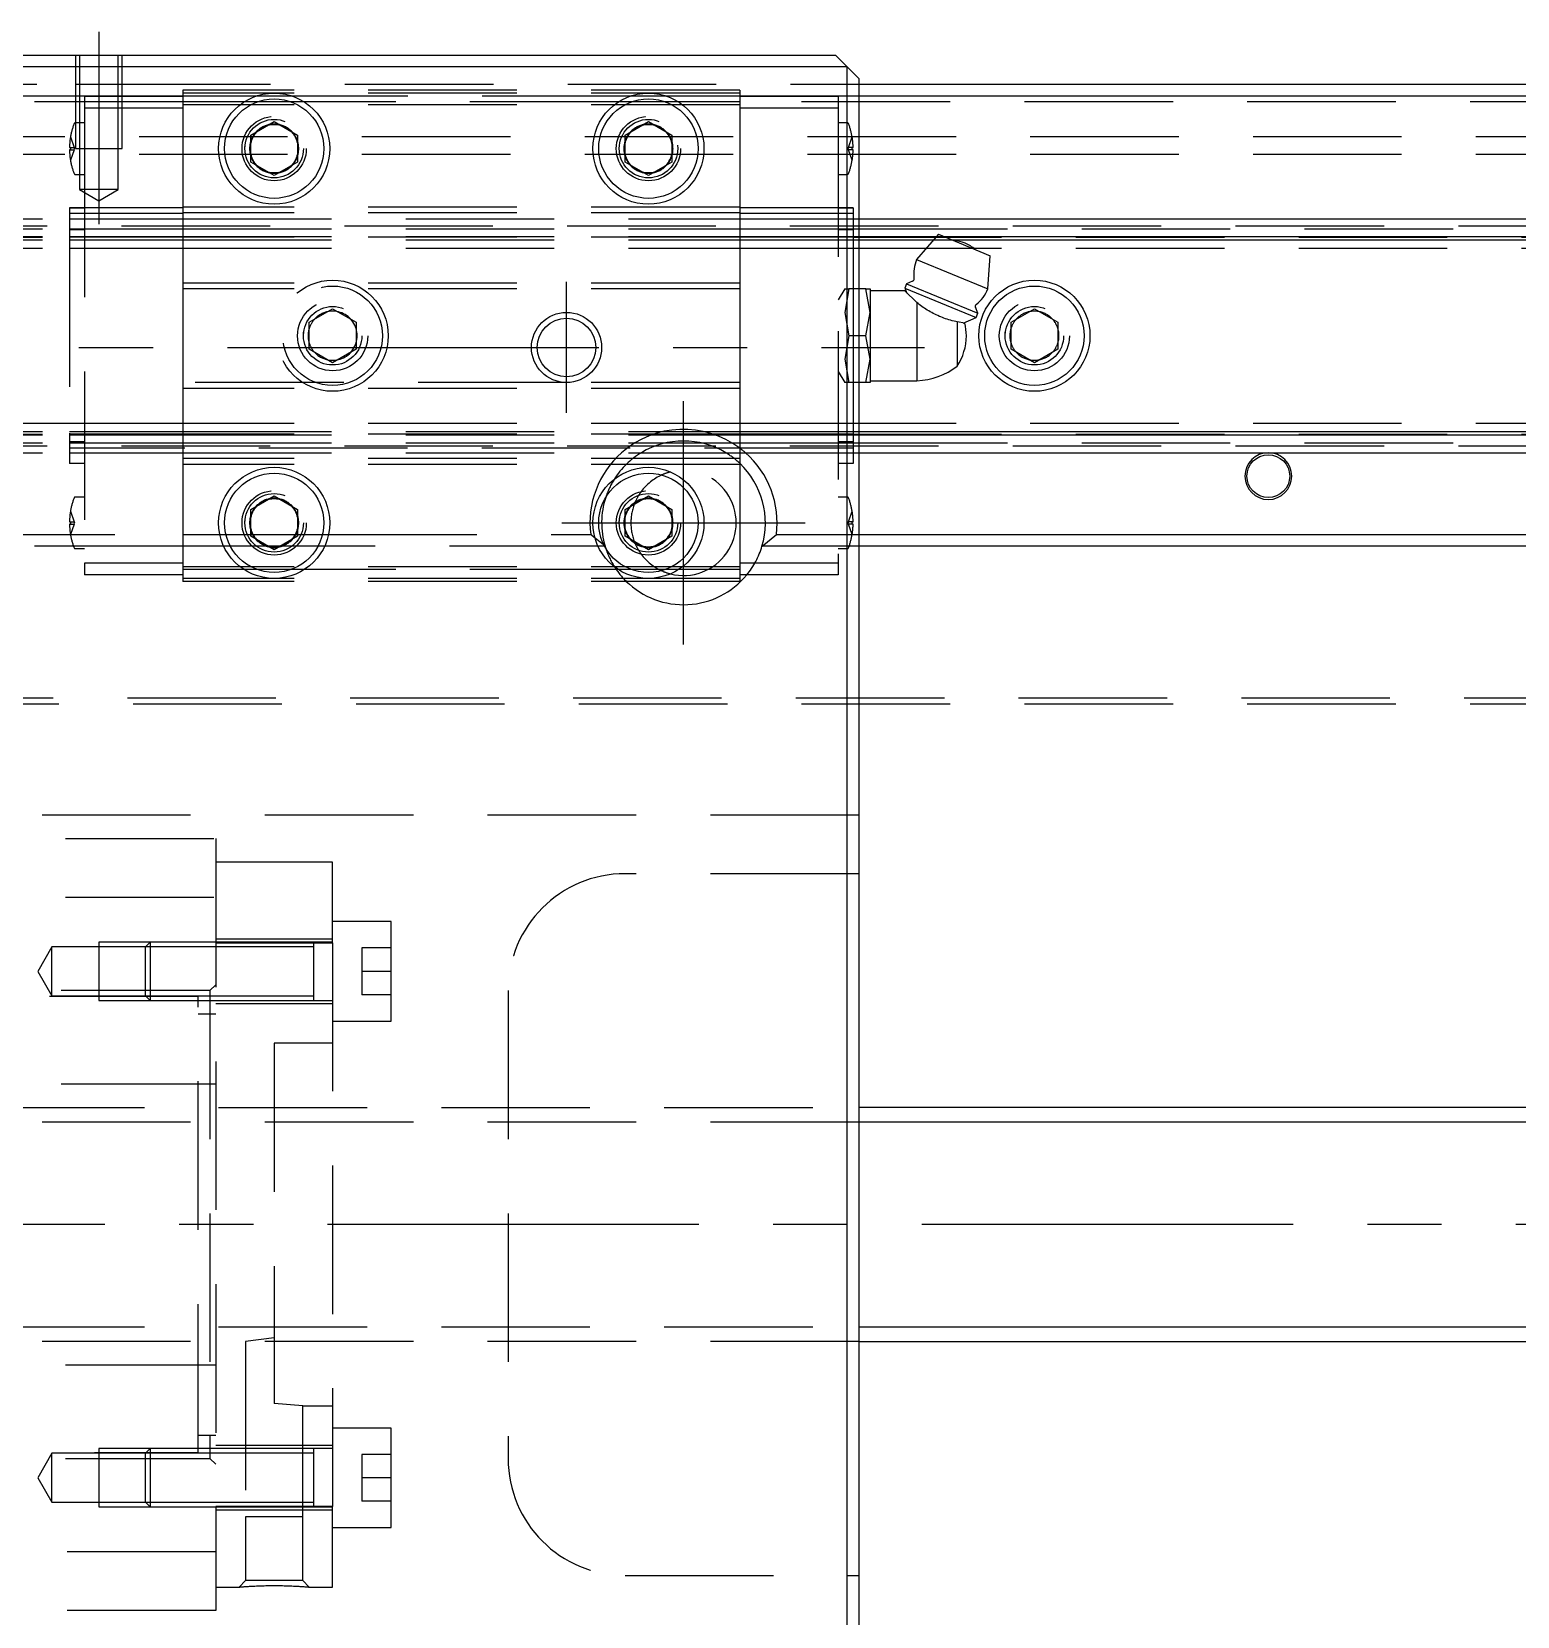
# Model space of a CAD drawing. Extents: x -12 to 975, y -350 to 120.
# Drawn here: x 354.3 to 481.3, y -33.5 to 102 of the extents above; entities that cross this region are included whole.
import ezdxf

# ---------------------------------------------------------------- set-up
doc = ezdxf.new("R2010")
doc.units = 0
doc.linetypes.add('CENTER', pattern=[50.8, 31.75, -6.35, 6.35, -6.35])
doc.linetypes.add('DASHED', pattern=[19.05, 12.7, -6.35])
doc.layers.get('0').update_dxf_attribs({"linetype": 'CONTINUOUS'})
doc.layers.add('CENTER', color=1, linetype='CENTER')

msp = doc.modelspace()

# ---------------------------------------------------------------- linework, layer by layer
at = {"color": 7, "linetype": 'CONTINUOUS'}
for p, q in [((424, 99), (276, 99)), ((277, 100), (423, 100)), ((423, 100), (424, 99)), ((424, 99), (425, 98)), ((424, -99), (424, 99)), ((425, 98), (425, -98)), ((425, 97.5), (698, 97.5)), ((699, 96.5), (425, 96.5)), ((373, 93.15), (375, 94.31)), ((375, 94.31), (377, 93.15)), ((405, 93.15), (407, 94.31)), ((407, 94.31), (409, 93.15)), ((373, 90.85), (373, 93.15)), ((377, 93.15), (377, 90.85)), ((405, 90.85), (405, 93.15)), ((409, 93.15), (409, 90.85)), ((375, 89.69), (373, 90.85)), ((377, 90.85), (375, 89.69)), ((407, 89.69), (405, 90.85)), ((409, 90.85), (407, 89.69)), ((425, 86), (700, 86)), ((425, 84.48), (431.63, 84.48)), ((425, 84.2), (431.38, 84.2)), ((431.8, 84.68), (429.93, 82.53)), ((431.8, 84.68), (436.23, 82.84)), ((432.27, 84.48), (700, 84.48)), ((432.95, 84.2), (700, 84.2)), ((436.03, 80), (436.23, 82.84)), ((429.93, 82.53), (436.03, 80)), ((425.6, 80), (425, 80)), ((425.6, 80), (425.96, 80)), ((425.96, 78), (425.6, 80)), ((425.96, 80), (425.96, 78)), ((429.07, 80.45), (428.92, 80.08)), ((428.92, 80.08), (429.1, 79.64)), ((428.92, 80.08), (435.02, 77.56)), ((429.58, 80.66), (429.07, 80.45)), ((429.07, 80.45), (435.17, 77.93)), ((428.92, 79.85), (425.96, 79.85)), ((429.96, 78.83), (428.92, 79.85)), ((430.05, 78.75), (429.96, 78.83)), ((429.96, 78.83), (429.96, 72.15)), ((430.16, 78.67), (430.05, 78.75)), ((430.26, 78.59), (430.16, 78.67)), ((430.37, 78.51), (430.26, 78.59)), ((425.6, 76), (425.96, 78)), ((425.96, 78), (425.96, 74)), ((430.48, 78.43), (430.37, 78.51)), ((430.6, 78.35), (430.48, 78.43)), ((430.72, 78.27), (430.6, 78.35)), ((430.84, 78.2), (430.72, 78.27)), ((430.96, 78.12), (430.84, 78.2)), ((431.09, 78.05), (430.96, 78.12)), ((431.22, 77.98), (431.09, 78.05)), ((431.35, 77.91), (431.22, 77.98)), ((431.48, 77.84), (431.35, 77.91)), ((431.61, 77.78), (431.48, 77.84)), ((431.74, 77.72), (431.61, 77.78)), ((431.88, 77.66), (431.74, 77.72)), ((432.01, 77.61), (431.88, 77.66)), ((432.14, 77.55), (432.01, 77.61)), ((432.27, 77.5), (432.14, 77.55)), ((432.41, 77.46), (432.27, 77.5)), ((432.53, 77.41), (432.41, 77.46)), ((432.69, 77.36), (432.53, 77.41)), ((432.84, 77.32), (432.69, 77.36)), ((432.98, 77.28), (432.84, 77.32)), ((433.13, 77.24), (432.98, 77.28)), ((433.27, 77.21), (433.13, 77.24)), ((433.9, 77.09), (435.02, 77.56)), ((435.17, 77.93), (434.96, 78.44)), ((435.02, 77.56), (435.17, 77.93)), ((438, 77.15), (440, 78.31)), ((440, 78.31), (442, 77.15)), ((425.6, 76), (425, 76)), ((425.96, 74), (425.6, 76)), ((433.4, 77.18), (433.27, 77.21)), ((434.06, 77.07), (433.4, 77.18)), ((433.4, 77.18), (433.4, 73.4)), ((438, 74.85), (438, 77.15)), ((442, 77.15), (442, 74.85)), ((440, 73.69), (438, 74.85)), ((442, 74.85), (440, 73.69)), ((425.6, 72), (425.96, 74)), ((425.96, 74), (425.96, 72)), ((425.6, 72), (425, 72)), ((425.96, 72), (425.6, 72)), ((425.96, 72.15), (429.96, 72.15)), ((425, 67.8), (700, 67.8)), ((425, 67.52), (700, 67.52)), ((425, 66), (700, 66)), ((373, 61.15), (375, 62.31)), ((373, 58.85), (373, 61.15)), ((375, 62.31), (377, 61.15)), ((377, 61.15), (377, 58.85)), ((405, 61.15), (407, 62.31)), ((405, 58.85), (405, 61.15)), ((407, 62.31), (409, 61.15)), ((409, 61.15), (409, 58.85)), ((375, 57.69), (373, 58.85)), ((377, 58.85), (375, 57.69)), ((407, 57.69), (405, 58.85)), ((409, 58.85), (407, 57.69)), ((425, 59), (522.06, 59)), ((523.29, 58), (425, 58)), ((643, 10), (425, 10)), ((425, -10), (643, -10))]:
    msp.add_line(p, q, dxfattribs=at)
at = {"color": 3, "linetype": 'DASHED'}
for p, q in [((358, 100), (358, 92)), ((358.35, 100), (358.35, 92)), ((361.65, 92), (361.65, 100)), ((362, 92), (362, 100)), ((342, 97.5), (358, 97.5)), ((358, 96.5), (342, 96.5)), ((358, 97.5), (362, 97.5)), ((362, 96.5), (358, 96.5)), ((362, 96.45), (358.77, 96.45)), ((358.77, 96.45), (358.77, 95.45)), ((362, 97.5), (425, 97.5)), ((367.2, 96.5), (362, 96.5)), ((367.2, 96.45), (362, 96.45)), ((367.2, 97), (367.2, 96)), ((414.8, 97), (367.2, 97)), ((414.8, 96.75), (367.2, 96.75)), ((373.48, 96.5), (367.2, 96.5)), ((376.52, 96.5), (373.48, 96.5)), ((405.48, 96.5), (376.52, 96.5)), ((408.52, 96.5), (405.48, 96.5)), ((414.8, 96.5), (408.52, 96.5)), ((414.8, 97), (414.8, 96)), ((425, 96.5), (414.8, 96.5)), ((423.23, 96.45), (414.8, 96.45)), ((423.23, 96.45), (423.23, 95.45)), ((367.2, 96), (332.8, 96)), ((358.77, 95.45), (358.77, 92)), ((362, 95.45), (358.77, 95.45)), ((367.2, 95.45), (362, 95.45)), ((367.2, 96), (367.2, 87)), ((372.44, 96), (367.2, 96)), ((414.8, 95.75), (367.2, 95.75)), ((373.56, 96), (372.44, 96)), ((376.44, 96), (373.56, 96)), ((377.56, 96), (376.44, 96)), ((404.44, 96), (377.56, 96)), ((405.56, 96), (404.44, 96)), ((408.44, 96), (405.56, 96)), ((409.56, 96), (408.44, 96)), ((414.8, 96), (409.56, 96)), ((414.8, 96), (414.8, 87)), ((699.5, 96), (414.8, 96)), ((423.23, 95.45), (414.8, 95.45)), ((423.23, 95.45), (423.23, 56.55)), ((358, 94.2), (357.99, 94.2)), ((358.77, 94.2), (358, 94.2)), ((424.01, 94.2), (423.23, 94.2)), ((700, 93), (0, 93)), ((357.58, 93), (357.9, 92.1)), ((372.5, 92), (372.53, 92.37)), ((409.48, 92.29), (409.5, 92)), ((424.1, 92.1), (424.42, 93)), ((700, 91.5), (0, 91.5)), ((357.5, 92.1), (357.58, 92.1)), ((357.58, 91.9), (357.5, 91.9)), ((357.58, 92.1), (357.9, 92.1)), ((357.58, 92.1), (357.58, 91.9)), ((357.9, 91.9), (357.58, 91)), ((357.58, 91.9), (357.9, 91.9)), ((357.9, 92.1), (357.94, 92)), ((357.9, 91.9), (357.94, 92)), ((358, 92), (362, 92)), ((358.35, 92), (358.35, 88.5)), ((358.77, 92), (358.77, 56.55)), ((361.65, 88.5), (361.65, 92)), ((424.1, 92.1), (424.06, 92)), ((424.1, 91.9), (424.06, 92)), ((424.42, 92.1), (424.1, 92.1)), ((424.42, 91), (424.1, 91.9)), ((424.42, 91.9), (424.1, 91.9)), ((424.42, 91.9), (424.42, 92.1)), ((424.42, 92.1), (424.5, 92.1)), ((424.5, 91.9), (424.42, 91.9)), ((357.99, 89.8), (358.77, 89.8)), ((423.23, 89.8), (424.01, 89.8)), ((358.35, 88.5), (360, 87.55)), ((361.65, 88.5), (358.35, 88.5)), ((360, 87.55), (361.65, 88.5)), ((358.77, 86.93), (357.5, 86.93)), ((357.5, 86.93), (357.5, 84.33)), ((358.77, 86.92), (357.5, 86.92)), ((367.2, 86.93), (358.77, 86.93)), ((367.2, 87), (367.2, 86.5)), ((414.8, 87), (367.2, 87)), ((414.8, 87), (414.8, 86.5)), ((423.23, 86.93), (414.8, 86.93)), ((424.5, 86.93), (423.23, 86.93)), ((424.5, 86.92), (423.23, 86.92)), ((424.5, 86.93), (424.5, 84.33)), ((0, 85.4), (700, 85.4)), ((342.5, 86), (357.5, 86)), ((358.77, 86.46), (357.5, 86.46)), ((357.5, 86), (367.2, 86)), ((367.2, 86.46), (358.77, 86.46)), ((367.2, 86.5), (367.2, 80.5)), ((414.8, 86.5), (367.2, 86.5)), ((367.2, 86), (414.8, 86)), ((414.8, 86.5), (414.8, 80.5)), ((423.23, 86.46), (414.8, 86.46)), ((414.8, 86), (423.23, 86)), ((424.5, 86.46), (423.23, 86.46)), ((423.23, 86), (424.5, 86)), ((424.5, 86), (425, 86)), ((342.5, 85.15), (357.5, 85.15)), ((342.5, 84.48), (357.5, 84.48)), ((342.5, 84.42), (357.5, 84.42)), ((342.5, 84.2), (357.5, 84.2)), ((357.5, 85.15), (367.2, 85.15)), ((357.5, 85.08), (358.77, 85.08)), ((357.5, 84.48), (367.2, 84.48)), ((367.2, 84.42), (357.5, 84.42)), ((357.5, 84.33), (357.5, 67.67)), ((357.5, 84.2), (367.2, 84.2)), ((367.2, 85.15), (414.8, 85.15)), ((367.2, 84.48), (414.8, 84.48)), ((414.8, 84.42), (367.2, 84.42)), ((367.2, 84.2), (414.8, 84.2)), ((414.8, 85.15), (423.23, 85.15)), ((414.8, 84.48), (423.23, 84.48)), ((423.23, 84.42), (414.8, 84.42)), ((414.8, 84.2), (423.23, 84.2)), ((423.23, 85.15), (424.5, 85.15)), ((423.23, 85.08), (424.5, 85.08)), ((423.23, 84.48), (424.5, 84.48)), ((424.5, 84.42), (423.23, 84.42)), ((423.23, 84.2), (424.5, 84.2)), ((424.5, 85.15), (425, 85.15)), ((424.5, 84.48), (425, 84.48)), ((424.5, 84.42), (700, 84.42)), ((424.5, 84.33), (424.5, 80)), ((424.5, 84.2), (425, 84.2)), ((425, 85.15), (700, 85.15)), ((431.38, 84.2), (432.95, 84.2)), ((431.63, 84.48), (432.27, 84.48)), ((342.5, 83.5), (357.5, 83.5)), ((357.5, 83.5), (367.2, 83.5)), ((367.2, 83.5), (414.8, 83.5)), ((414.8, 83.5), (423.23, 83.5)), ((423.23, 83.5), (424.5, 83.5)), ((424.5, 83.5), (700, 83.5)), ((367.2, 80.5), (367.2, 80)), ((414.8, 80.5), (367.2, 80.5)), ((367.2, 80), (367.2, 72)), ((414.8, 80), (367.2, 80)), ((414.8, 80.5), (414.8, 80)), ((414.8, 80), (414.8, 72)), ((423.78, 80), (423.23, 79.06)), ((423.78, 80), (424.13, 80)), ((424.13, 80), (423.78, 78)), ((425, 80), (424.13, 80)), ((424.5, 80), (424.5, 72)), ((378, 77.15), (380, 78.31)), ((380, 78.31), (382, 77.15)), ((423.78, 78), (424.13, 76)), ((377.5, 76), (377.53, 76.37)), ((378, 74.85), (378, 77.15)), ((382, 77.15), (382, 74.85)), ((424.13, 76), (423.78, 74)), ((425, 76), (424.13, 76)), ((437.5, 76), (437.53, 76.41)), ((380, 73.69), (378, 74.85)), ((382, 74.85), (380, 73.69)), ((423.78, 74), (424.13, 72)), ((367.2, 72), (367.2, 71.5)), ((400, 72), (367.2, 72)), ((414.8, 72), (400, 72)), ((414.8, 72), (414.8, 71.5)), ((423.23, 72.94), (423.78, 72)), ((424.13, 72), (423.78, 72)), ((425, 72), (424.13, 72)), ((424.5, 72), (424.5, 67.67)), ((367.2, 71.5), (367.2, 65.5)), ((414.8, 71.5), (367.2, 71.5)), ((414.8, 71.5), (414.8, 65.5)), ((357.5, 68.5), (342.5, 68.5)), ((342.5, 67.8), (357.5, 67.8)), ((367.2, 68.5), (357.5, 68.5)), ((357.5, 67.8), (367.2, 67.8)), ((414.8, 68.5), (367.2, 68.5)), ((367.2, 67.8), (414.8, 67.8)), ((423.23, 68.5), (414.8, 68.5)), ((414.8, 67.8), (423.23, 67.8)), ((424.5, 68.5), (423.23, 68.5)), ((423.23, 67.8), (424.5, 67.8)), ((700, 68.5), (424.5, 68.5)), ((424.5, 67.8), (425, 67.8)), ((0, 66.6), (700, 66.6)), ((342.5, 67.58), (357.5, 67.58)), ((342.5, 67.52), (357.5, 67.52)), ((342.5, 66.85), (357.5, 66.85)), ((357.5, 67.67), (357.5, 65.07)), ((367.2, 67.58), (357.5, 67.58)), ((357.5, 67.52), (367.2, 67.52)), ((358.77, 66.92), (357.5, 66.92)), ((357.5, 66.85), (367.2, 66.85)), ((424.5, 66.4), (357.5, 66.4)), ((414.8, 67.58), (367.2, 67.58)), ((367.2, 67.52), (414.8, 67.52)), ((367.2, 66.85), (414.8, 66.85)), ((423.23, 67.58), (414.8, 67.58)), ((414.8, 67.52), (423.23, 67.52)), ((414.8, 66.85), (423.23, 66.85)), ((424.5, 67.58), (423.23, 67.58)), ((423.23, 67.52), (424.5, 67.52)), ((424.5, 66.92), (423.23, 66.92)), ((423.23, 66.85), (424.5, 66.85)), ((424.5, 67.67), (424.5, 65.07)), ((424.5, 67.58), (700, 67.58)), ((424.5, 67.52), (425, 67.52)), ((424.5, 66.85), (425, 66.85)), ((425, 66.85), (700, 66.85)), ((342.5, 66), (357.5, 66)), ((357.5, 66), (367.2, 66)), ((358.77, 65.08), (357.5, 65.08)), ((358.77, 65.07), (357.5, 65.07)), ((367.2, 66), (414.8, 66)), ((367.2, 65.5), (367.2, 65)), ((414.8, 65.5), (367.2, 65.5)), ((414.8, 66), (423.23, 66)), ((414.8, 65.5), (414.8, 65)), ((423.23, 66), (424.5, 66)), ((424.5, 65.08), (423.23, 65.08)), ((424.5, 65.07), (423.23, 65.07)), ((424.5, 66), (425, 66)), ((367.2, 65), (367.2, 56)), ((414.8, 65), (367.2, 65)), ((414.8, 65), (414.8, 56)), ((357.58, 61), (357.9, 60.1)), ((358.77, 62.2), (357.99, 62.2)), ((424.01, 62.2), (423.23, 62.2)), ((424.1, 60.1), (424.42, 61)), ((357.5, 60.1), (357.58, 60.1)), ((357.58, 59.9), (357.5, 59.9)), ((357.58, 60.1), (357.9, 60.1)), ((357.58, 60.1), (357.58, 59.9)), ((357.9, 59.9), (357.58, 59)), ((357.58, 59.9), (357.9, 59.9)), ((357.9, 60.1), (357.94, 60)), ((357.9, 59.9), (357.94, 60)), ((372.5, 60), (372.53, 60.37)), ((404.5, 60), (404.53, 60.41)), ((424.1, 60.1), (424.06, 60)), ((424.1, 59.9), (424.06, 60)), ((424.42, 60.1), (424.1, 60.1)), ((424.42, 59), (424.1, 59.9)), ((424.42, 59.9), (424.1, 59.9)), ((424.42, 59.9), (424.42, 60.1)), ((424.42, 60.1), (424.5, 60.1)), ((424.5, 59.9), (424.42, 59.9)), ((329.64, 59), (367.2, 59)), ((367.2, 59), (370.36, 59)), ((370.36, 59), (370.87, 59)), ((370.87, 59), (372.44, 59)), ((372.44, 59), (372.71, 59)), ((372.71, 59), (373, 59)), ((373, 59), (373.15, 59)), ((373.15, 59), (373.2, 59)), ((373.2, 59), (376.8, 59)), ((376.8, 59), (376.85, 59)), ((376.85, 59), (377, 59)), ((377, 59), (377.29, 59)), ((377.29, 59), (377.56, 59)), ((377.56, 59), (379.13, 59)), ((379.13, 59), (379.64, 59)), ((379.64, 59), (402.06, 59)), ((402.44, 58.68), (402.06, 59)), ((403.29, 58), (402.44, 58.68)), ((416.71, 58), (417.94, 59)), ((417.94, 59), (423.23, 59)), ((423.23, 59), (424.42, 59)), ((424.42, 59), (425, 59)), ((367.2, 58), (329.31, 58)), ((357.99, 57.8), (358.77, 57.8)), ((370.69, 58), (367.2, 58)), ((371.25, 58), (370.69, 58)), ((373.11, 58), (371.25, 58)), ((373.5, 58), (373.11, 58)), ((374.36, 58), (373.5, 58)), ((374.46, 58), (374.36, 58)), ((374.5, 58), (374.46, 58)), ((375.5, 58), (374.5, 58)), ((375.54, 58), (375.5, 58)), ((375.64, 58), (375.54, 58)), ((376.5, 58), (375.64, 58)), ((376.89, 58), (376.5, 58)), ((378.75, 58), (376.89, 58)), ((379.31, 58), (378.75, 58)), ((402.69, 58), (379.31, 58)), ((403.25, 58), (402.69, 58)), ((403.29, 58), (403.25, 58)), ((423.23, 58), (416.71, 58)), ((424.16, 58), (423.23, 58)), ((423.23, 57.8), (424.01, 57.8)), ((425, 58), (424.16, 58)), ((367.2, 56.55), (358.77, 56.55)), ((358.77, 56.55), (358.77, 55.55)), ((414.8, 56.25), (367.2, 56.25)), ((367.2, 56), (367.2, 55)), ((372.44, 56), (367.2, 56)), ((373.56, 56), (372.44, 56)), ((376.44, 56), (373.56, 56)), ((377.56, 56), (376.44, 56)), ((404.44, 56), (377.56, 56)), ((405.56, 56), (404.44, 56)), ((408.44, 56), (405.56, 56)), ((409.56, 56), (408.44, 56)), ((414.8, 56), (409.56, 56)), ((423.23, 56.55), (414.8, 56.55)), ((414.8, 56), (414.8, 55)), ((423.23, 56.55), (423.23, 55.55)), ((367.2, 55.55), (358.77, 55.55)), ((414.8, 55.25), (367.2, 55.25)), ((414.8, 55), (367.2, 55)), ((423.23, 55.55), (414.8, 55.55)), ((699, 45), (1, 45)), ((699.5, 44.5), (0.5, 44.5)), ((425, 35), (275, 35)), ((300, 33), (370, 33)), ((370, 33), (370, -33)), ((380, 31), (370, 31)), ((380, 24.1), (380, 31)), ((425, 30), (405, 30)), ((300, 28), (370, 28)), ((385, 25.9), (380, 25.9)), ((385, 17.4), (385, 25.9)), ((380, 24.4), (370, 24.4)), ((356, 23.75), (354.79, 21.65)), ((360, 23.75), (356, 23.75)), ((356, 19.55), (356, 23.75)), ((364.4, 24.15), (360, 24.15)), ((360, 24.15), (360, 19.15)), ((364, 23.75), (360, 23.75)), ((364.4, 24.15), (364, 23.75)), ((370, 23.75), (364, 23.75)), ((370, 23.75), (364, 23.75)), ((364, 19.55), (364, 23.75)), ((370, 24.15), (364.4, 24.15)), ((370, 24.15), (364.4, 24.15)), ((364.4, 24.15), (364.4, 19.15)), ((378.4, 24.15), (370, 24.15)), ((370, 24.1), (380, 24.1)), ((378.4, 23.75), (370, 23.75)), ((380, 24.15), (378.39, 24.15)), ((378.4, 19.15), (378.4, 24.15)), ((380, 24.1), (380, -24.1)), ((385, 23.65), (382.5, 23.65)), ((382.5, 23.65), (382.5, 21.65)), ((354.79, 21.65), (356, 19.55)), ((370, 20.5), (369.5, 20)), ((385, 21.65), (382.5, 21.65)), ((382.5, 21.65), (382.5, 19.65)), ((369.5, 20), (300, 20)), ((368.5, 19.5), (302.5, 19.5)), ((356, 19.55), (360, 19.55)), ((360, 19.55), (364, 19.55)), ((360, 19.15), (364.4, 19.15)), ((364, 19.55), (370, 19.55)), ((364, 19.55), (364.4, 19.15)), ((364, 19.55), (370, 19.55)), ((364.4, 19.15), (370, 19.15)), ((364.4, 19.15), (370, 19.15)), ((368.5, -19.5), (368.5, 19.5)), ((369.5, 20), (369.5, -20)), ((370, 19.55), (378.4, 19.55)), ((370, 19.15), (378.4, 19.15)), ((378.39, 19.15), (380, 19.15)), ((385, 19.65), (382.5, 19.65)), ((395, 20), (395, -20)), ((370, 18), (368.5, 18)), ((370, 18.9), (380, 18.9)), ((380, 17.4), (385, 17.4)), ((380, 15.5), (375, 15.5)), ((375, 15.5), (375, -15.3)), ((369.5, 12), (300, 12)), ((370, 12), (369.5, 12)), ((275, 10), (425, 10)), ((425, 8.75), (275, 8.75)), ((275, -8.75), (425, -8.75)), ((425, -10), (275, -10)), ((375, -9.69), (372.54, -10)), ((372.54, -10), (372.54, -25)), ((300, -12), (369.5, -12)), ((369.5, -12), (370, -12)), ((377.46, -15.5), (375, -15.3)), ((377.46, -25), (377.46, -15.5)), ((377.46, -15.5), (380, -15.5)), ((385, -17.4), (380, -17.4)), ((385, -25.9), (385, -17.4)), ((368.5, -18), (370, -18)), ((380, -18.9), (370, -18.9)), ((300, -20), (369.5, -20)), ((302.5, -19.5), (368.5, -19.5)), ((356, -19.55), (354.79, -21.65)), ((360, -19.55), (356, -19.55)), ((356, -21.65), (356, -19.55)), ((364.4, -19.15), (360, -19.15)), ((360, -19.15), (360, -24.15)), ((364, -19.55), (360, -19.55)), ((364.4, -19.15), (364, -19.55)), ((370, -19.55), (364, -19.55)), ((370, -19.55), (364, -19.55)), ((364, -23.75), (364, -19.55)), ((370, -19.15), (364.4, -19.15)), ((370, -19.15), (364.4, -19.15)), ((364.4, -19.15), (364.4, -24.15)), ((369.5, -20), (370, -20.5)), ((378.4, -19.15), (370, -19.15)), ((378.4, -19.55), (370, -19.55)), ((380, -19.15), (378.39, -19.15)), ((378.4, -19.55), (378.4, -19.15)), ((378.4, -24.15), (378.4, -19.15)), ((378.4, -24.15), (378.4, -19.15)), ((378.4, -23.75), (378.4, -19.55)), ((385, -19.65), (382.5, -19.65)), ((382.5, -19.65), (382.5, -21.65)), ((354.79, -21.65), (356, -23.75)), ((356, -23.75), (356, -21.65)), ((385, -21.65), (382.5, -21.65)), ((382.5, -21.65), (382.5, -23.65)), ((356, -23.75), (360, -23.75)), ((360, -23.75), (364, -23.75)), ((360, -24.15), (364.4, -24.15)), ((364, -23.75), (370, -23.75)), ((364, -23.75), (364.4, -24.15)), ((364, -23.75), (370, -23.75)), ((364.4, -24.15), (370, -24.15)), ((364.4, -24.15), (370, -24.15)), ((370, -23.75), (378.4, -23.75)), ((380, -24.1), (370, -24.1)), ((370, -24.15), (378.4, -24.15)), ((378.39, -24.15), (380, -24.15)), ((378.4, -24.15), (378.4, -23.75)), ((380, -31), (380, -24.1)), ((385, -23.65), (382.5, -23.65)), ((370, -24.4), (380, -24.4)), ((377.46, -25), (372.54, -25)), ((372.55, -25), (372.55, -30.45)), ((377.45, -30.45), (377.45, -25)), ((380, -25.9), (385, -25.9)), ((370, -28), (300, -28)), ((370, -31), (372, -31)), ((372.55, -30.45), (372, -31)), ((372, -31), (372.01, -31)), ((372, -31), (372, -31)), ((372.01, -31), (372.02, -31)), ((372.02, -31), (372.04, -31)), ((372.04, -31), (372.06, -31)), ((372.06, -31), (372.08, -30.99)), ((372.08, -30.99), (372.11, -30.99)), ((372.11, -30.99), (372.15, -30.99)), ((372.15, -30.99), (372.19, -30.98)), ((372.19, -30.98), (372.24, -30.98)), ((372.24, -30.98), (372.3, -30.97)), ((372.3, -30.97), (372.37, -30.97)), ((372.37, -30.97), (372.44, -30.96)), ((372.44, -30.96), (372.52, -30.96)), ((372.52, -30.96), (372.61, -30.95)), ((377.45, -30.45), (372.55, -30.45)), ((372.61, -30.95), (372.7, -30.95)), ((372.7, -30.95), (372.8, -30.94)), ((372.8, -30.94), (372.9, -30.93)), ((372.9, -30.93), (373.01, -30.93)), ((373.01, -30.93), (373.12, -30.92)), ((373.12, -30.92), (373.23, -30.91)), ((373.23, -30.91), (373.35, -30.91)), ((373.35, -30.91), (373.48, -30.9)), ((373.48, -30.9), (373.6, -30.9)), ((373.6, -30.9), (373.74, -30.89)), ((373.74, -30.89), (373.87, -30.89)), ((373.87, -30.89), (374.01, -30.88)), ((374.01, -30.88), (374.14, -30.88)), ((374.14, -30.88), (374.28, -30.87)), ((374.28, -30.87), (374.42, -30.87)), ((374.42, -30.87), (374.57, -30.87)), ((374.57, -30.87), (374.71, -30.87)), ((374.71, -30.87), (374.85, -30.87)), ((374.85, -30.87), (375, -30.87)), ((375, -30.87), (375.15, -30.87)), ((375.15, -30.87), (375.29, -30.87)), ((375.29, -30.87), (375.43, -30.87)), ((375.43, -30.87), (375.58, -30.87)), ((375.58, -30.87), (375.72, -30.87)), ((375.72, -30.87), (375.85, -30.88)), ((375.85, -30.88), (375.99, -30.88)), ((375.99, -30.88), (376.13, -30.89)), ((376.13, -30.89), (376.26, -30.89)), ((376.26, -30.89), (376.4, -30.9)), ((376.4, -30.9), (376.52, -30.9)), ((376.52, -30.9), (376.65, -30.91)), ((376.65, -30.91), (376.77, -30.91)), ((376.77, -30.91), (376.88, -30.92)), ((376.88, -30.92), (376.99, -30.93)), ((376.99, -30.93), (377.1, -30.93)), ((377.1, -30.93), (377.2, -30.94)), ((377.2, -30.94), (377.3, -30.95)), ((377.3, -30.95), (377.39, -30.95)), ((377.39, -30.95), (377.48, -30.96)), ((378, -31), (377.45, -30.45)), ((377.48, -30.96), (377.54, -30.96)), ((377.54, -30.96), (377.61, -30.97)), ((377.61, -30.97), (377.66, -30.97)), ((377.66, -30.97), (377.71, -30.98)), ((377.71, -30.98), (377.76, -30.98)), ((377.76, -30.98), (377.81, -30.98)), ((377.81, -30.98), (377.85, -30.99)), ((377.85, -30.99), (377.89, -30.99)), ((377.89, -30.99), (377.92, -30.99)), ((377.92, -30.99), (377.94, -31)), ((377.94, -31), (377.97, -31)), ((377.97, -31), (377.99, -31)), ((377.99, -31), (378, -31)), ((378, -31), (378, -31)), ((378, -31), (380, -31)), ((378, -31), (378, -31)), ((405, -30), (425, -30)), ((370, -33), (300, -33))]:
    msp.add_line(p, q, dxfattribs=at)
at = {"color": 3, "linetype": 'CONTINUOUS'}
for p, q in [((643, 8.75), (425, 8.75)), ((425, -8.75), (643, -8.75))]:
    msp.add_line(p, q, dxfattribs=at)
at = {"color": 7, "linetype": 'CONTINUOUS'}
for centre, radius in [((375, 92), 4.75), ((375, 92), 4.25), ((407, 92), 4.75), ((407, 92), 4.25), ((440, 76), 4.75), ((440, 76), 4.25), ((400, 75), 2.5), ((375, 60), 4.75), ((375, 60), 4.25), ((407, 60), 4.75), ((407, 60), 4.25)]:
    msp.add_circle(centre, radius, dxfattribs=at)
at = {"color": 3, "linetype": 'DASHED'}
for centre, radius in [((375, 92), 2.75), ((375, 92), 2.5), ((375, 92), 2.07), ((407, 92), 2.75), ((407, 92), 2.5), ((407, 92), 2.07), ((380, 76), 4.75), ((380, 76), 4.25), ((380, 76), 3), ((440, 76), 3), ((380, 76), 2.5), ((440, 76), 2.5), ((375, 60), 2.75), ((375, 60), 2.5), ((407, 60), 2.75), ((407, 60), 2.5), ((375, 60), 2.07), ((407, 60), 2.07)]:
    msp.add_circle(centre, radius, dxfattribs=at)
at = {"color": 3, "linetype": 'CONTINUOUS'}
for centre, radius in [((400, 75), 3), ((460, 64), 1.83)]:
    msp.add_circle(centre, radius, dxfattribs=at)
at = {"color": 3, "linetype": 'DASHED'}
for centre, radius, start, end in [((363.5, 92), 6, 159.1494, 170.4059), ((357.99, 94.1), 0.1, 90, 159.1494), ((375, 92), 2.1, 102.2472, 137.7528), ((375, 92), 2.06, 105.9141, 134.0859), ((375, 92), 2.06, 74.0859, 105.9141), ((375, 92), 2.1, 77.7528, 102.2472), ((375, 92), 2.1, 42.2472, 77.7528), ((375, 92), 2.06, 45.9141, 74.0859), ((407, 92), 2.1, 102.2472, 137.7528), ((407, 92), 2.06, 105.9141, 134.0859), ((407, 92), 2.06, 74.0859, 105.9141), ((407, 92), 2.1, 77.7528, 102.2472), ((407, 92), 2.1, 42.2472, 77.7528), ((407, 92), 2.06, 45.9141, 74.0859), ((424.01, 94.1), 0.1, 20.8506, 90), ((418.5, 92), 6, 9.5941, 20.8506), ((363.5, 92), 6, 170.4203, 179.0449), ((375, 92), 2.1, 162.2472, 180), ((375, 92), 2.06, 165.9141, 180), ((375, 92), 2.06, 134.0859, 165.9141), ((375, 92), 2.1, 137.7528, 162.2472), ((375, 92), 2.06, 14.0859, 45.9141), ((375, 92), 2.1, 17.7528, 42.2472), ((375, 92), 2.1, 342.2472, 17.7528), ((375, 92), 2.06, 345.9141, 14.0859), ((407, 92), 2.1, 162.2472, 180), ((407, 92), 2.06, 165.9141, 180), ((407, 92), 2.06, 134.0859, 165.9141), ((407, 92), 2.1, 137.7528, 162.2472), ((407, 92), 2.06, 14.0859, 45.9141), ((407, 92), 2.1, 17.7528, 42.2472), ((407, 92), 2.1, 342.2472, 17.7528), ((407, 92), 2.06, 345.9141, 14.0859), ((418.5, 92), 6, 0.9551, 9.5797), ((363.5, 92), 6, 180.9551, 189.5797), ((363.5, 92), 6, 189.5941, 200.8506), ((375, 92), 2.1, 180, 197.7528), ((375, 92), 2.06, 180, 194.0859), ((375, 92), 2.06, 194.0859, 225.9141), ((375, 92), 2.1, 197.7528, 222.2472), ((375, 92), 2.06, 314.0859, 345.9141), ((375, 92), 2.1, 317.7528, 342.2472), ((407, 92), 2.1, 180, 197.7528), ((407, 92), 2.06, 180, 194.0859), ((407, 92), 2.06, 194.0859, 225.9141), ((407, 92), 2.1, 197.7528, 222.2472), ((407, 92), 2.06, 314.0859, 345.9141), ((407, 92), 2.1, 317.7528, 342.2472), ((418.5, 92), 6, 339.1494, 350.4059), ((418.5, 92), 6, 350.4203, 359.0449), ((357.99, 89.9), 0.1, 200.8506, 270), ((375, 92), 2.1, 222.2472, 257.7528), ((375, 92), 2.06, 225.9141, 254.0859), ((375, 92), 2.06, 254.0859, 285.9141), ((375, 92), 2.1, 257.7528, 282.2472), ((375, 92), 2.1, 282.2472, 317.7528), ((375, 92), 2.06, 285.9141, 314.0859), ((407, 92), 2.1, 222.2472, 257.7528), ((407, 92), 2.06, 225.9141, 254.0859), ((407, 92), 2.06, 254.0859, 285.9141), ((407, 92), 2.1, 257.7528, 282.2472), ((407, 92), 2.1, 282.2472, 317.7528), ((407, 92), 2.06, 285.9141, 314.0859), ((424.01, 89.9), 0.1, 270, 339.1494), ((380, 76), 2.1, 137.7528, 162.2472), ((380, 76), 2.1, 102.2472, 137.7528), ((380, 76), 2.1, 257.7528, 102.2472), ((440, 76), 2.1, 137.7528, 162.2472), ((440, 76), 2.1, 102.2472, 137.7528), ((440, 76), 2.1, 77.7528, 102.2472), ((440, 76), 2.1, 42.2472, 77.7528), ((440, 76), 2.1, 17.7528, 42.2472), ((380, 76), 2.1, 162.2472, 180), ((380, 76), 2.1, 180, 197.7528), ((440, 76), 2.1, 162.2472, 180), ((440, 76), 2.1, 180, 197.7528), ((440, 76), 2.1, 342.2472, 17.7528), ((380, 76), 2.1, 197.7528, 222.2472), ((380, 76), 2.1, 222.2472, 257.7528), ((440, 76), 2.1, 197.7528, 222.2472), ((440, 76), 2.1, 222.2472, 257.7528), ((440, 76), 2.1, 282.2472, 317.7528), ((440, 76), 2.1, 317.7528, 342.2472), ((440, 76), 2.1, 257.7528, 282.2472), ((410, 60), 8, 53.1301, 131.4096), ((410, 60), 7, 58.9973, 121.0027), ((410, 60), 8, 48.5904, 53.1301), ((410, 60), 8, 131.4096, 187.1808), ((410, 60), 7, 121.0027, 147.5383), ((410, 60), 7, 46.7082, 58.9973), ((410, 60), 7, 343.3985, 46.7082), ((410, 60), 8, 352.8192, 48.5904), ((410, 60), 7, 147.5383, 161.9697), ((410, 60), 4.5, 114.4785, 143.4407), ((410, 60), 4.5, 104.3406, 114.4785), ((410, 60), 4.5, 255.6594, 104.3406), ((410, 60), 4.5, 148.4137, 157.798), ((410, 60), 4.5, 143.4407, 148.4137), ((363.5, 60), 6, 170.4203, 179.0449), ((363.5, 60), 6, 159.1494, 170.4059), ((357.99, 62.1), 0.1, 90, 159.1494), ((375, 60), 2.06, 134.0859, 165.9141), ((375, 60), 2.1, 137.7528, 162.2472), ((375, 60), 2.1, 102.2472, 137.7528), ((375, 60), 2.06, 105.9141, 134.0859), ((375, 60), 2.06, 74.0859, 105.9141), ((375, 60), 2.1, 77.7528, 102.2472), ((375, 60), 2.1, 42.2472, 77.7528), ((375, 60), 2.06, 45.9141, 74.0859), ((375, 60), 2.06, 14.0859, 45.9141), ((375, 60), 2.1, 17.7528, 42.2472), ((410, 60), 7, 161.9697, 196.6015), ((407, 60), 2.06, 134.0859, 165.9141), ((407, 60), 2.1, 137.7528, 162.2472), ((407, 60), 2.1, 102.2472, 137.7528), ((410, 60), 4.5, 157.798, 180), ((407, 60), 2.06, 105.9141, 134.0859), ((407, 60), 2.06, 74.0859, 105.9141), ((407, 60), 2.1, 77.7528, 102.2472), ((407, 60), 2.1, 42.2472, 77.7528), ((407, 60), 2.06, 45.9141, 74.0859), ((407, 60), 2.06, 14.0859, 45.9141), ((407, 60), 2.1, 17.7528, 42.2472), ((424.01, 62.1), 0.1, 20.8506, 90), ((418.5, 60), 6, 9.5941, 20.8506), ((418.5, 60), 6, 0.9551, 9.5797), ((363.5, 60), 6, 180.9551, 189.5797), ((375, 60), 2.1, 162.2472, 180), ((375, 60), 2.1, 180, 197.7528), ((375, 60), 2.06, 165.9141, 180), ((375, 60), 2.06, 180, 194.0859), ((375, 60), 2.1, 342.2472, 17.7528), ((375, 60), 2.06, 345.9141, 14.0859), ((407, 60), 2.1, 162.2472, 180), ((407, 60), 2.1, 180, 197.7528), ((407, 60), 2.06, 165.9141, 180), ((407, 60), 2.06, 180, 194.0859), ((410, 60), 4.5, 180, 202.202), ((407, 60), 2.1, 342.2472, 17.7528), ((407, 60), 2.06, 345.9141, 14.0859), ((418.5, 60), 6, 350.4203, 359.0449), ((363.5, 60), 6, 189.5941, 200.8506), ((375, 60), 2.06, 194.0859, 225.9141), ((375, 60), 2.1, 197.7528, 222.2472), ((375, 60), 2.1, 222.2472, 257.7528), ((375, 60), 2.06, 225.9141, 254.0859), ((375, 60), 2.1, 282.2472, 317.7528), ((375, 60), 2.06, 285.9141, 314.0859), ((375, 60), 2.06, 314.0859, 345.9141), ((375, 60), 2.1, 317.7528, 342.2472), ((407, 60), 2.06, 194.0859, 225.9141), ((407, 60), 2.1, 197.7528, 222.2472), ((407, 60), 2.1, 222.2472, 257.7528), ((407, 60), 2.06, 225.9141, 254.0859), ((410, 60), 4.5, 202.202, 211.5863), ((407, 60), 2.1, 282.2472, 317.7528), ((407, 60), 2.06, 285.9141, 314.0859), ((407, 60), 2.06, 314.0859, 345.9141), ((407, 60), 2.1, 317.7528, 342.2472), ((418.5, 60), 6, 339.1494, 350.4059), ((357.99, 57.9), 0.1, 200.8506, 270), ((375, 60), 2.06, 254.0859, 285.9141), ((375, 60), 2.1, 257.7528, 282.2472), ((410, 60), 7, 196.6015, 198.0303), ((410, 60), 7, 198.0303, 212.4617), ((410, 60), 4.5, 211.5863, 216.5593), ((410, 60), 4.5, 216.5593, 245.5215), ((407, 60), 2.06, 254.0859, 285.9141), ((407, 60), 2.1, 257.7528, 282.2472), ((410, 60), 7, 320.527, 343.3985), ((424.01, 57.9), 0.1, 270, 339.1494), ((410, 60), 7, 212.4617, 225.5847), ((410, 60), 4.5, 245.5215, 255.6594), ((410, 60), 7, 225.5847, 320.527), ((405, 20), 10, 90, 180), ((405, -20), 10, 180, 270)]:
    msp.add_arc(centre, radius, start, end, dxfattribs=at)
at = {"color": 7, "linetype": 'CONTINUOUS'}
for centre, radius, start, end in [((432.85, 80.95), 3.2, 67.5, 85.7094), ((432.85, 80.95), 3.2, 49.2906, 67.5), ((432.98, 81.27), 3.3, 157.5002, 186.8361), ((429.51, 80.85), 0.2, 292.5015, 6.8388), ((432.98, 81.27), 3.3, 308.1639, 337.4998), ((435.14, 78.51), 0.2, 128.1612, 202.4985), ((429.48, 76), 4.7, 326.4139, 359.9998), ((429.48, 76), 4.7, 0.0002, 13.1788), ((429.73, 78.15), 6, 272.1786, 307.7262), ((460, 64), 2, 180, 90), ((460, 64), 2, 90, 180)]:
    msp.add_arc(centre, radius, start, end, dxfattribs=at)
at = {"layer": 'CENTER', "color": 1, "linetype": 'CENTER'}
for p, q in [((360, 102), (360, 85.55)), ((400, 69.4), (400, 80.6)), ((269.4, 75), (430.6, 75)), ((410, 49.6), (410, 70.4)), ((399.6, 60), (420.4, 60)), ((766.92, 0), (-12, 0))]:
    msp.add_line(p, q, dxfattribs=at)

doc.saveas('drawing.dxf')
